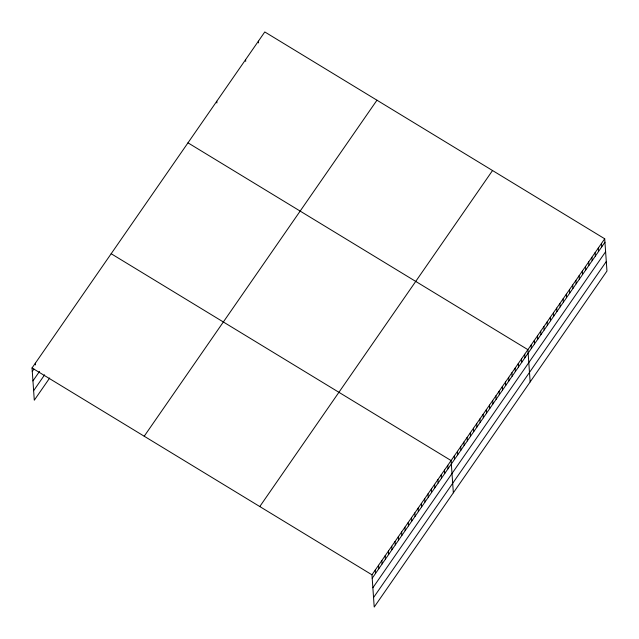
<?xml version="1.0" encoding="UTF-8"?>
<svg xmlns="http://www.w3.org/2000/svg" width="639" height="639" viewBox="0 0 639 639"><rect width="100%" height="100%" fill="white"/><g stroke="black" fill="none" stroke-linecap="round" stroke-linejoin="round"><path stroke-width="0.96" d="M49.682 378L34.29 400.214L32.038 367.968L264.786 31.95L604.71 238.786L606.962 271.032L374.214 607.05L371.962 574.804L604.71 238.786M32.277 371.411L33.931 369.03M32.94 380.916L39.538 371.395M33.627 390.709L44.618 374.837M144.214 436.221L376.962 100.203M259.785 506.543L492.533 170.533M372.202 578.247L604.949 242.229M372.864 587.752L605.612 251.734M373.551 597.545L606.299 261.527M187.978 142.832L527.902 349.669L530.154 381.922M111.17 253.723L451.094 460.559L453.347 492.805M32.038 367.968L371.962 574.804M601.507 243.403L601.746 246.846M598.304 248.028L598.543 251.47M595.109 252.645L595.348 256.087M591.906 257.269L592.145 260.712M588.703 261.886L588.942 265.329M585.508 266.511L585.747 269.946M582.305 271.128L582.544 274.57M579.102 275.744L579.341 279.187M575.907 280.369L576.146 283.812M572.704 284.986L572.943 288.429M569.501 289.611L569.74 293.053M566.306 294.228L566.545 297.67M563.103 298.852L563.342 302.295M559.9 303.469L560.147 306.912M556.705 308.086L556.944 311.528M553.502 312.711L553.741 316.153M550.299 317.327L550.546 320.77M547.104 321.952L547.343 325.395M543.901 326.569L544.14 330.012M540.698 331.194L540.945 334.636M537.503 335.81L537.742 339.253M534.3 340.435L534.539 343.87M531.097 345.052L531.344 348.495M524.699 354.294L524.938 357.736M521.496 358.91L521.744 362.353M518.301 363.535L518.541 366.978M515.098 368.152L515.338 371.594M511.895 372.777L512.143 376.211M508.7 377.393L508.94 380.836M505.497 382.01L505.737 385.453M502.302 386.635L502.542 390.078M499.099 391.252L499.339 394.694M495.896 395.876L496.136 399.319M492.701 400.493L492.941 403.936M489.498 405.118L489.738 408.553M486.295 409.735L486.535 413.177M483.1 414.352L483.34 417.794M479.897 418.976L480.137 422.419M476.694 423.593L476.934 427.036M473.499 428.218L473.739 431.66M470.296 432.835L470.536 436.277M467.093 437.459L467.333 440.894M463.898 442.076L464.138 445.519M460.695 446.693L460.935 450.136M457.492 451.318L457.732 454.76M454.297 455.934L454.537 459.377M447.795 465.32L448.035 468.762M444.496 470.08L444.744 473.523M441.206 474.841L441.445 478.284M437.907 479.601L438.146 483.036M434.608 484.362L434.847 487.797M431.309 489.115L431.549 492.557M428.01 493.875L428.25 497.318M424.719 498.636L424.959 502.078M421.421 503.396L421.66 506.839M418.122 508.157L418.361 511.599M414.823 512.917L415.062 516.36M411.524 517.678L411.764 521.12M408.233 522.438L408.473 525.881M404.934 527.199L405.174 530.642M401.635 531.96L401.875 535.402M398.337 536.72L398.576 540.163M395.038 541.481L395.277 544.923M391.747 546.241L391.987 549.684M388.448 551.002L388.688 554.444M385.149 555.762L385.389 559.205M381.85 560.523L382.09 563.965M378.552 565.283L378.791 568.726M375.261 570.044L375.5 573.487M258.388 41.192L258.507 42.909M245.584 59.675L245.703 61.392M216.781 101.25L216.901 102.975M35.337 363.208L35.457 364.925"/></g></svg>
